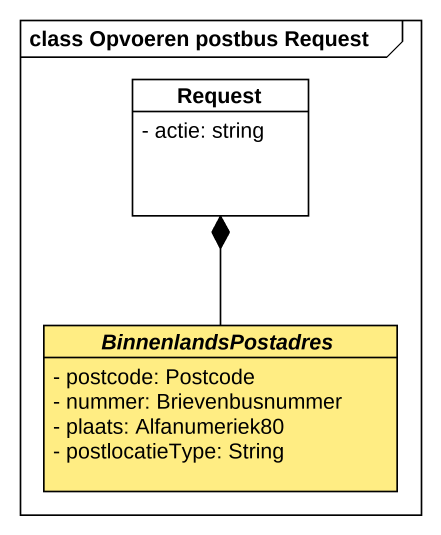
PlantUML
@startuml
mainframe class Opvoeren postbus Request
hide circle
hide empty members
skinparam classAttributeIconSize 0
class Request {
  - actie: string
}
abstract class BinnenlandsPostadres #FFED83 {
  - postcode: Postcode
  - nummer: Brievenbusnummer
  - plaats: Alfanumeriek80
  - postlocatieType: String
}
BinnenlandsPostadres -up-* Request
@enduml
